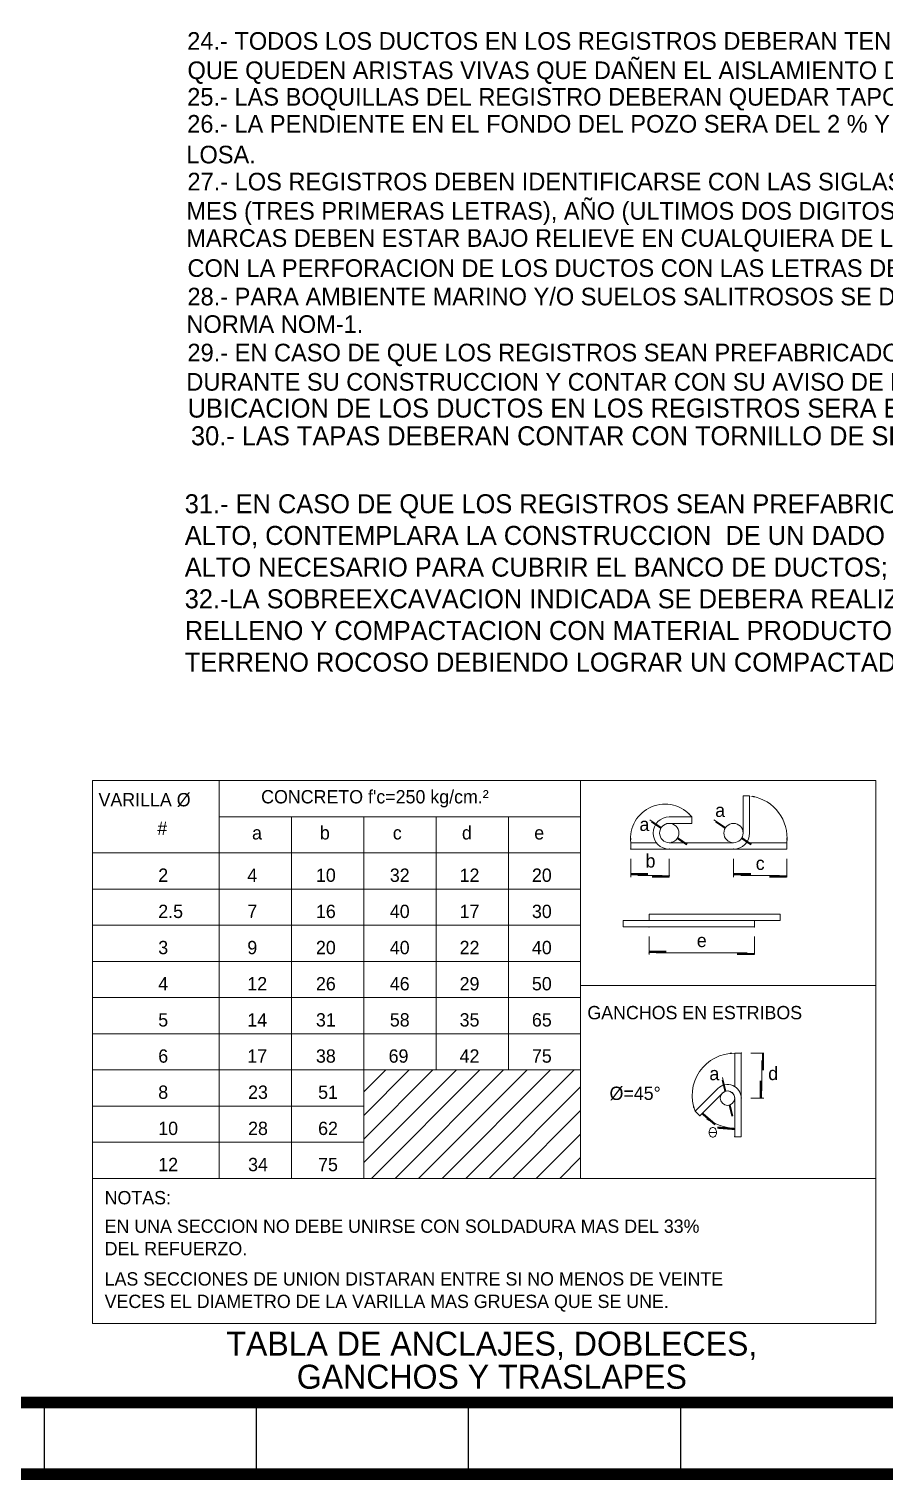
# Model space of a CAD drawing. Header units: centimetres. Extents: x 96 to 420531, y -3168 to 2218.
# Drawn here: x 1959 to 2590, y 96 to 1165 of the extents above; entities that cross this region are included whole.
import ezdxf
from ezdxf.enums import TextEntityAlignment as Align

# ---------------------------------------------------------------- set-up
doc = ezdxf.new("R2010")
doc.units = ezdxf.units.CM
doc.header["$LTSCALE"] = 10
doc.header["$MEASUREMENT"] = 0
doc.layers.get('0').update_dxf_attribs({"linetype": 'CONTINUOUS'})
for name, color, linetype in [('CABLES Y VARILLAS', 7, 'CONTINUOUS'), ('DIM', 7, 'CONTINUOUS'), ('IND', 7, 'CONTINUOUS'), ('MARCO', 7, 'CONTINUOUS'), ('TEXTOS', 7, 'CONTINUOUS'), ('TIT', 5, 'CONTINUOUS')]:
    doc.layers.add(name, color=color, linetype=linetype)
doc.styles.get("Standard").update_dxf_attribs({"font": ''})
doc.styles.add('Zurich', font='')
doc.styles.get('Standard').set_extended_font_data('Zurich Ex BT')
doc.styles.get('Zurich').set_extended_font_data('Zurich Ex BT')

# ---------------------------------------------------------------- blocks, each defined once
blk = doc.blocks.new('A$C0A2002F6')
at = {"layer": 'TEXTOS', "insert": (26.9, 188), "char_height": 14, "width": 1278.433, "attachment_point": 1}
blk.add_mtext('31.- EN CASO DE QUE LOS REGISTROS SEAN PREFABRICADOS LA UNION DE DUCTOS Y REGISTROS, EN ZONAS CON NIVEL  FREATICO ALTO, CONTEMPLARA LA CONSTRUCCION  DE UN DADO DE CONCRETO (EXTERIOR AL POZO) DE 50 CM DE LONGITUD, CON EL ANCHO Y ALTO NECESARIO PARA CUBRIR EL BANCO DE DUCTOS; EL CONCRETO DEBERA CONTAR CON IMPERMEABILIZANTE INTEGRAL \\P32.-LA SOBREEXCAVACION INDICADA SE DEBERA REALIZAR PARA LA INSTALACION DEL POZO DE VISITA QUEDANDO REALIZADO EL RELLENO Y COMPACTACION CON MATERIAL PRODUCTO DE LA EXCAVACION EN TERRENO NORMAL O MATERIAL DE BANCO EN CASO DE TERRENO ROCOSO DEBIENDO LOGRAR UN COMPACTADO MINIMO DE 95%', dxfattribs=at)
blk = doc.blocks.new('Marco-Reg')
at = {"layer": 'MARCO', "linetype": 'Continuous'}
for p, q in [((1970.4, 152.8), (1970.4, 100)), ((2126.7, 152.8), (2126.7, 100))]:
    blk.add_line(p, q, dxfattribs=at)
at = {"layer": 'MARCO', "linetype": 'Continuous', "const_width": 8.47}
blk.add_lwpolyline([(3366.5, 100), (3366.5, 2213.6), (100, 2213.6), (100, 100)], close=True, dxfattribs=at)
blk.add_lwpolyline([(2600.8, 152.8), (100, 152.8)], dxfattribs=at)

msp = doc.modelspace()

# ---------------------------------------------------------------- linework, layer by layer
for points in [[(2418.096, 581.084), (2417.497, 580.203), (2425.136, 576.304), (2424.537, 575.422)], [(2465.454, 581.084), (2464.855, 580.203), (2472.493, 576.304), (2471.895, 575.422)], [(2443.928, 563.542), (2444.527, 564.424), (2436.889, 568.322), (2437.488, 569.204)], [(2491.286, 563.542), (2491.885, 564.424), (2484.247, 568.322), (2484.845, 569.204)], [(2415.362, 541.146), (2415.362, 542.745), (2402.598, 541.146), (2402.598, 542.745)], [(2418.248, 541.146), (2418.248, 539.548), (2431.012, 541.146), (2431.012, 539.548)], [(2491.134, 541.146), (2491.134, 542.745), (2478.37, 541.146), (2478.37, 542.745)], [(2504.808, 541.146), (2504.808, 539.548), (2517.572, 541.146), (2517.572, 539.548)], [(2428.864, 484.02), (2428.864, 485.619), (2416.1, 484.02), (2416.1, 485.619)], [(2481.006, 484.02), (2481.006, 482.422), (2493.77, 484.02), (2493.77, 482.422)], [(2499.327, 397.41), (2500.925, 397.41), (2499.327, 410.174), (2500.925, 410.174)], [(2470.661, 390.468), (2469.625, 390.216), (2472.672, 382.2), (2471.637, 381.948)], [(2499.327, 389.787), (2497.728, 389.787), (2499.327, 377.023), (2497.728, 377.023)], [(2464.361, 356.99), (2465.402, 358.204), (2454.671, 365.298), (2455.711, 366.511)], [(2477.201, 363.578), (2478.237, 363.83), (2475.19, 371.847), (2476.226, 372.098)], [(2466.533, 356.091), (2466.41, 354.497), (2479.259, 355.113), (2479.136, 353.52)]]:
    msp.add_solid(points)
at = {"layer": 'IND', "lineweight": 5}
for p, q in [((2005.898, 610.925), (2583.342, 610.925)), ((2005.898, 210.925), (2005.898, 610.925)), ((2099.337, 317.9), (2099.337, 610.925)), ((2365.723, 317.9), (2365.723, 610.925)), ((2583.342, 210.925), (2583.342, 610.925)), ((2485.473, 572.313), (2485.473, 599.676)), ((2485.473, 599.676), (2490.209, 599.676)), ((2490.209, 572.313), (2490.209, 599.676)), ((2099.337, 584.287), (2365.723, 584.287)), ((2152.614, 317.9), (2152.614, 584.287)), ((2205.891, 317.9), (2205.891, 584.287)), ((2259.168, 397.816), (2259.168, 584.287)), ((2312.446, 397.816), (2312.446, 584.287)), ((2431.012, 584.153), (2447.587, 584.153)), ((2431.012, 579.417), (2447.587, 579.417)), ((2447.587, 579.417), (2447.587, 584.153)), ((2005.898, 557.648), (2365.723, 557.648)), ((2402.598, 565.21), (2402.598, 560.474)), ((2421.541, 565.21), (2402.598, 565.21)), ((2431.012, 560.474), (2402.598, 560.474)), ((2431.012, 565.21), (2478.37, 565.21)), ((2431.012, 560.474), (2478.37, 560.474)), ((2478.37, 560.474), (2517.572, 560.474)), ((2487.841, 565.21), (2517.572, 565.21)), ((2517.572, 565.21), (2517.572, 560.474)), ((2005.898, 531.009), (2365.723, 531.009)), ((2005.898, 504.371), (2365.723, 504.371)), ((2397.157, 507.854), (2397.157, 503.118)), ((2512.713, 507.854), (2397.157, 507.854)), ((2493.77, 503.118), (2397.157, 503.118)), ((2416.1, 512.589), (2416.1, 507.854)), ((2512.713, 512.589), (2416.1, 512.589)), ((2493.77, 507.854), (2493.77, 503.118)), ((2512.713, 512.589), (2512.713, 507.854)), ((2005.898, 477.732), (2365.723, 477.732)), ((2365.723, 460.091), (2583.342, 460.091)), ((2005.898, 451.093), (2365.723, 451.093)), ((2005.898, 424.455), (2365.723, 424.455)), ((2479.259, 410.174), (2483.995, 410.174)), ((2479.259, 410.174), (2483.995, 410.174)), ((2479.259, 385.561), (2479.259, 410.174)), ((2483.995, 377.023), (2483.995, 410.174)), ((2005.898, 397.816), (2365.723, 397.816)), ((2205.891, 381.584), (2222.123, 397.816)), ((2205.891, 364.235), (2239.473, 397.816)), ((2205.891, 346.885), (2256.822, 397.816)), ((2205.891, 329.535), (2274.172, 397.816)), ((2211.605, 317.9), (2291.521, 397.816)), ((2228.955, 317.9), (2308.871, 397.816)), ((2246.304, 317.9), (2326.22, 397.816)), ((2263.654, 317.9), (2343.57, 397.816)), ((2281.003, 317.9), (2360.919, 397.816)), ((2298.353, 317.9), (2365.723, 385.27)), ((2466.815, 384.139), (2450.072, 367.396)), ((2470.164, 380.791), (2453.42, 364.047)), ((2479.259, 348.609), (2479.259, 377.023)), ((2483.995, 348.609), (2483.995, 377.023)), ((2005.898, 371.177), (2205.891, 371.177)), ((2315.702, 317.9), (2365.723, 367.921)), ((2450.072, 367.396), (2453.42, 364.047)), ((2005.898, 344.539), (2205.891, 344.539)), ((2333.052, 317.9), (2365.723, 350.571)), ((2460.413, 351.781), (2465.893, 351.781)), ((2479.259, 348.609), (2483.995, 348.609)), ((2350.401, 317.9), (2365.723, 333.222)), ((2005.898, 317.9), (2583.342, 317.9)), ((2005.898, 210.925), (2583.342, 210.925))]:
    msp.add_line(p, q, dxfattribs=at)
at = {"layer": 'IND', "linetype": 'ByBlock', "lineweight": 5}
for p, q in [((2416.592, 582.106), (2425.136, 576.304)), ((2463.949, 582.106), (2472.493, 576.304)), ((2436.889, 568.322), (2443.833, 563.607)), ((2484.247, 568.322), (2491.19, 563.607)), ((2402.598, 553.37), (2402.598, 539.868)), ((2431.012, 553.37), (2431.012, 539.868)), ((2478.37, 553.37), (2478.37, 539.868)), ((2517.572, 553.37), (2517.572, 539.868)), ((2407.925, 541.146), (2425.685, 541.146)), ((2512.244, 541.146), (2483.698, 541.146)), ((2416.1, 496.014), (2416.1, 482.742)), ((2493.77, 496.014), (2493.77, 482.742)), ((2488.442, 484.02), (2421.428, 484.02)), ((2491.098, 410.174), (2500.605, 410.174)), ((2499.327, 404.846), (2499.327, 382.351)), ((2470.231, 392.235), (2472.672, 382.2)), ((2491.098, 377.023), (2500.605, 377.023)), ((2475.19, 371.847), (2477.174, 363.691))]:
    msp.add_line(p, q, dxfattribs=at)
at = {"layer": 'IND', "lineweight": 5}
for centre, radius in [((2431.012, 572.313), 7.104), ((2478.37, 572.313), 7.104), ((2473.931, 377.023), 5.328)]:
    msp.add_circle(centre, radius, dxfattribs=at)
for centre, radius, start, end in [((2486.833, 568.885), 30.957, 353.182115, 80.421157), ((2427.813, 568.221), 25.394, 38.857602, 186.809707), ((2431.012, 572.313), 11.839, 90, 270), ((2431.012, 572.313), 7.104, 90, 270), ((2478.37, 572.313), 7.104, 270, 0), ((2478.37, 572.313), 11.839, 270, 0), ((2479.097, 378.938), 31.236, 89.703546, 201.685309), ((2473.931, 377.023), 10.063, 0, 135), ((2473.931, 377.023), 5.328, 0, 135), ((2465.175, 351.781), 4.763, 162.585071, 180), ((2464.183, 352.092), 3.723, 142.864826, 162.585071), ((2463.553, 352.569), 2.932, 118.678227, 142.864826), ((2463.153, 353.301), 2.098, 90, 118.678227), ((2463.153, 353.301), 2.098, 61.321773, 90), ((2462.752, 352.569), 2.932, 37.135174, 61.321773), ((2462.123, 352.092), 3.723, 17.414929, 37.135174), ((2461.13, 351.781), 4.763, 0, 17.414929), ((2465.175, 351.781), 4.763, 180, 197.414929), ((2464.183, 351.47), 3.723, 197.414929, 217.135174), ((2463.553, 350.993), 2.932, 217.135174, 241.321773), ((2463.153, 350.261), 2.098, 241.321773, 270), ((2463.153, 350.261), 2.098, 270, 298.678227), ((2462.752, 350.993), 2.932, 298.678227, 322.864826), ((2462.123, 351.47), 3.723, 322.864826, 342.585071), ((2461.13, 351.781), 4.763, 342.585071, 360)]:
    msp.add_arc(centre, radius, start, end, dxfattribs=at)
at = {"layer": 'IND', "linetype": 'ByBlock', "lineweight": 5}
msp.add_arc((2479.259, 389.886), 34.772, 233.787291, 261.212709, dxfattribs=at)
for p in [(2429.217, 579.186), (2402.598, 560.474), (2431.012, 560.474), (2432.808, 565.44), (2432.808, 565.44), (2478.37, 560.474), (2517.572, 560.474), (2431.012, 541.146), (2478.37, 541.146), (2416.1, 503.118), (2493.77, 503.118), (2416.1, 484.02), (2483.995, 410.174), (2470.164, 380.791), (2472.135, 383.896), (2479.259, 377.023), (2483.995, 377.023), (2499.327, 377.023), (2453.42, 364.047), (2465.07, 358.14), (2479.259, 348.609)]:
    msp.add_point(p, dxfattribs=at)
at = {"layer": 'IND', "lineweight": 5}
for points in [[(2493.601, 598.467), (2493.81, 599.632), (2490.209, 599.676)], [(2445.636, 587.179), (2444.76, 586.383), (2447.587, 584.153)], [(2403.19, 568.761), (2402.006, 568.761), (2402.598, 565.21)], [(2518.405, 568.713), (2517.224, 568.794), (2517.572, 565.21)], [(2475.682, 410.589), (2475.741, 409.406), (2479.259, 410.174)], [(2449.504, 370.952), (2448.381, 370.575), (2450.072, 367.396)]]:
    msp.add_solid(points, dxfattribs=at)
at = {"layer": 'MARCO', "linetype": 'Continuous'}
for p, q in [((2282.941, 152.815), (2282.941, 100)), ((2439.204, 152.815), (2439.204, 100))]:
    msp.add_line(p, q, dxfattribs=at)

# ---------------------------------------------------------------- block references
at = {"layer": 'DIM'}
for name, p in [('Marco-Reg', (0, 0)), ('A$C0A2002F6', (2047.093, 633.854))]:
    msp.add_blockref(name, p, dxfattribs=at)

# ---------------------------------------------------------------- texts
msp.add_text("CONCRETO f'c=250 kg/cm.²", height=9.81437).set_placement((2130.292, 594.121))
at = {"layer": 'CABLES Y VARILLAS', "style": 'Zurich'}
for s, p in [('24.- TODOS LOS DUCTOS EN LOS REGISTROS DEBERAN TENER UN ABOCINADO CON CEMENTO PULIDO EVITANDO ', (2075.815, 1149.244)), ('QUE QUEDEN ARISTAS VIVAS QUE DAÑEN EL AISLAMIENTO DEL CABLE.', (2076.022, 1127.665)), ('25.- LAS BOQUILLAS DEL REGISTRO DEBERAN QUEDAR TAPONADAS HERMETICAMENTE.', (2075.815, 1108.114)), ('26.- LA PENDIENTE EN EL FONDO DEL POZO SERA DEL 2 % Y SE DARA AL MOMENTO DE REALIZAR EL COLADO DE LA ', (2075.815, 1088.219)), ('LOSA.', (2075.149, 1065.554)), ('27.- LOS REGISTROS DEBEN IDENTIFICARSE CON LAS SIGLAS C.F.E., TIPO DE REGISTRO, FECHA DE FABRICACION, ', (2075.992, 1045.66)), ('MES (TRES PRIMERAS LETRAS), AÑO (ULTIMOS DOS DIGITOS), NUMERO DE SERIE Y NOMBRE DEL FABRICANTE, LAS ', (2075.164, 1024.081)), ('MARCAS DEBEN ESTAR BAJO RELIEVE EN CUALQUIERA DE LAS CARAS INTERIORES DEL REGISTRO SIN INTERFERIR ', (2075.164, 1004.102)), ('CON LA PERFORACION DE LOS DUCTOS CON LAS LETRAS DE 5 cm. DE ALTURA MINIMO.', (2076.007, 981.952)), ('28.- PARA AMBIENTE MARINO Y/O SUELOS SALITROSOS SE DEBE UTILIZAR CEMENTO TIPO II, 1P O SEGUN LA ', (2075.992, 960.972)), ('NORMA NOM-1.', (2075.193, 940.707)), ('29.- EN CASO DE QUE LOS REGISTROS SEAN PREFABRICADOS, DEBEN SER INSPECCIONADOS POR EL LAPEM ', (2075.992, 919.727)), ('DURANTE SU CONSTRUCCION Y CONTAR CON SU AVISO DE PRUEBA CORRESPONDIENTE.', (2075.149, 898.148))]:
    msp.add_text(s, height=13, dxfattribs=at).set_placement(p)
at = {"layer": 'CABLES Y VARILLAS'}
msp.add_text('UBICACION DE LOS DUCTOS EN LOS REGISTROS SERA EN FUNCION DEL PROYECTO ', height=14, dxfattribs=at).set_placement((2076.101, 878.319))
at = {"layer": 'IND', "linetype": 'Continuous', "lineweight": 5}
for s, height, p in [('VARILLA %%C', 9.81437, (2010.459, 591.958)), ('#', 9.814, (2053.791, 570.841)), ('b', 9.814, (2173.596, 567.557)), ('d', 9.814, (2278.259, 567.557)), ('a', 9.814, (2123.574, 567.557)), ('c', 9.814, (2227.314, 567.557)), ('e', 9.814, (2331.537, 567.557)), ('2', 9.814, (2054.469, 536.337)), ('4', 9.814, (2120.105, 536.337)), ('10', 9.8144, (2170.67, 536.337)), ('32', 9.8144, (2225.109, 536.337)), ('12', 9.8144, (2276.538, 536.337)), ('20', 9.8144, (2329.816, 536.337)), ('2.5', 9.8144, (2054.469, 509.698)), ('7', 9.814, (2120.105, 509.698)), ('16', 9.8144, (2170.67, 509.698)), ('40', 9.8144, (2225.109, 509.698)), ('17', 9.8144, (2276.538, 509.698)), ('30', 9.8144, (2329.816, 509.698)), ('3', 9.814, (2054.469, 483.06)), ('9', 9.814, (2120.105, 483.06)), ('20', 9.8144, (2170.67, 483.06)), ('40', 9.8144, (2225.109, 483.06)), ('22', 9.8144, (2276.538, 483.06)), ('40', 9.8144, (2329.816, 483.06)), ('4', 9.814, (2054.469, 456.421)), ('12', 9.8144, (2120.105, 456.421)), ('26', 9.8144, (2170.67, 456.421)), ('46', 9.8144, (2225.109, 456.421)), ('29', 9.8144, (2276.538, 456.421)), ('50', 9.8144, (2329.816, 456.421)), ('5', 9.814, (2054.469, 429.783)), ('14', 9.8144, (2120.105, 429.783)), ('31', 9.8144, (2170.67, 429.783)), ('58', 9.8144, (2225.109, 429.783)), ('35', 9.8144, (2276.538, 429.783)), ('65', 9.8144, (2329.816, 429.783)), ('GANCHOS EN ESTRIBOS', 9.81437, (2370.654, 435.112)), ('6', 9.814, (2054.469, 403.144)), ('17', 9.8144, (2120.105, 403.144)), ('38', 9.8144, (2170.67, 403.144)), ('69', 9.8144, (2224.23, 403.144)), ('42', 9.8144, (2276.538, 403.144)), ('75', 9.8144, (2329.816, 403.144)), ('8', 9.814, (2054.469, 376.505)), ('23', 9.8144, (2120.671, 376.505)), ('51', 9.8144, (2172.261, 376.505)), ('10', 9.8144, (2054.469, 349.867)), ('28', 9.8144, (2120.671, 349.867)), ('62', 9.8144, (2172.261, 349.867)), ('12', 9.8144, (2054.469, 323.228)), ('34', 9.8144, (2120.671, 323.228)), ('75', 9.8144, (2172.261, 323.228)), ('NOTAS:', 9.8144, (2014.975, 298.805)), ('EN UNA SECCION NO DEBE UNIRSE CON SOLDADURA MAS DEL 33%', 9.81437, (2014.975, 277.81)), ('DEL REFUERZO.', 9.81437, (2014.975, 261.281)), ('LAS SECCIONES DE UNION DISTARAN ENTRE SI NO MENOS DE VEINTE', 9.81437, (2014.975, 238.968)), ('VECES EL DIAMETRO DE LA VARILLA MAS GRUESA QUE SE UNE.', 9.81437, (2014.975, 222.439))]:
    msp.add_text(s, height=height, dxfattribs=at).set_placement(p)
at = {"layer": 'IND', "linetype": 'ByBlock', "lineweight": 5}
for s, p in [('a', (2468.488, 589.044)), ('a', (2412.673, 578.743)), ('b', (2417.169, 551.802)), ('c', (2498.004, 550.044)), ('a', (2464.232, 395.136)), ('d', (2507.573, 395.236))]:
    msp.add_text(s, height=9.814, dxfattribs=at).set_placement(p, align=Align.MIDDLE_CENTER)
msp.add_text('e', height=9.814, dxfattribs=at).set_placement((2454.954, 493.141), align=Align.MIDDLE)
at = {"layer": 'IND', "lineweight": 5}
msp.add_text('%%c=45%%d', height=9.8144, dxfattribs=at).set_placement((2387.007, 375.683))
at = {"layer": 'TEXTOS', "insert": (2078.578, 871.921), "char_height": 14, "width": 1278.43338, "attachment_point": 1}
msp.add_mtext('30.- LAS TAPAS DEBERAN CONTAR CON TORNILLO DE SEGUIRDAD PARA EVITAR QUE TERCEROS ACCESEN AL POZO ', dxfattribs=at)
at = {"layer": 'TIT', "color": 0, "lineweight": 5}
for s, p in [('TABLA DE ANCLAJES, DOBLECES,', (2300.27, 187.383)), ('GANCHOS Y TRASLAPES', (2300.27, 162.987))]:
    msp.add_text(s, height=17.66587, dxfattribs=at).set_placement(p, align=Align.CENTER)

doc.saveas('drawing.dxf')
